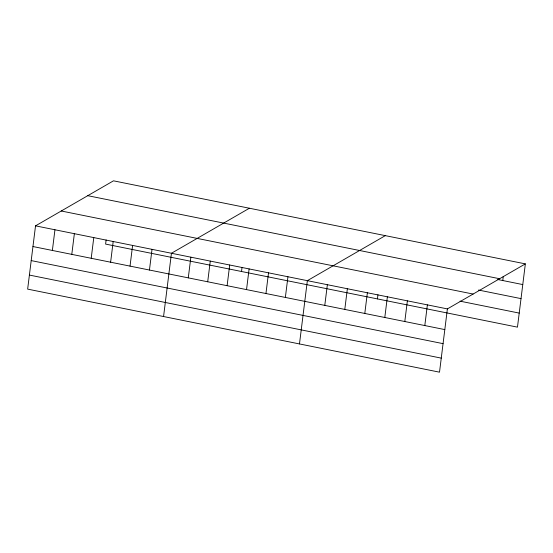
<?xml version="1.0" encoding="UTF-8"?>
<svg xmlns="http://www.w3.org/2000/svg" width="553" height="553" viewBox="0 0 553 553"><rect width="100%" height="100%" fill="white"/><g stroke="black" fill="none" stroke-linecap="round" stroke-linejoin="round"><path stroke-width="0.83" d="M525.35 263.878L113.489 180.824L35.53 225.852L27.65 289.122L439.511 372.176L447.391 308.906L525.35 263.878L517.47 327.148L105.609 244.094L106.128 239.961M52.369 250.461L54.947 229.772M71.786 254.373L74.365 233.684M91.204 258.292L93.782 237.596M110.621 262.205L113.192 241.516M130.031 266.117L132.609 245.428M149.448 270.037L152.027 249.348M163.564 316.523L171.444 253.26L249.403 208.232M188.283 277.869L190.861 257.18M207.7 281.781L210.278 261.092M227.117 285.694L229.695 265.005M241.523 271.502L242.041 267.369M246.534 289.613L249.106 268.924M265.952 293.525L268.523 272.836M285.362 297.445L287.94 276.756M299.477 343.931L307.357 280.668L385.317 235.64M324.784 305.394L327.362 284.705M344.789 309.424L347.367 288.735M364.793 313.461L367.372 292.772M377.436 298.91L377.955 294.777M384.798 317.491L387.377 296.802M404.803 321.528L407.381 300.839M424.808 325.565L427.386 304.876M502.767 280.537L503.285 276.396M87.761 195.686L499.622 278.74M497.769 279.528L522.772 284.574M478.511 290.049L521.023 298.62M61.259 210.997L473.119 294.051M460.041 301.164L519.219 313.095M35.53 225.852L447.391 308.906M32.952 246.541L444.812 329.595M31.203 260.594L443.064 343.648M29.399 275.069L441.259 358.123"/></g></svg>
